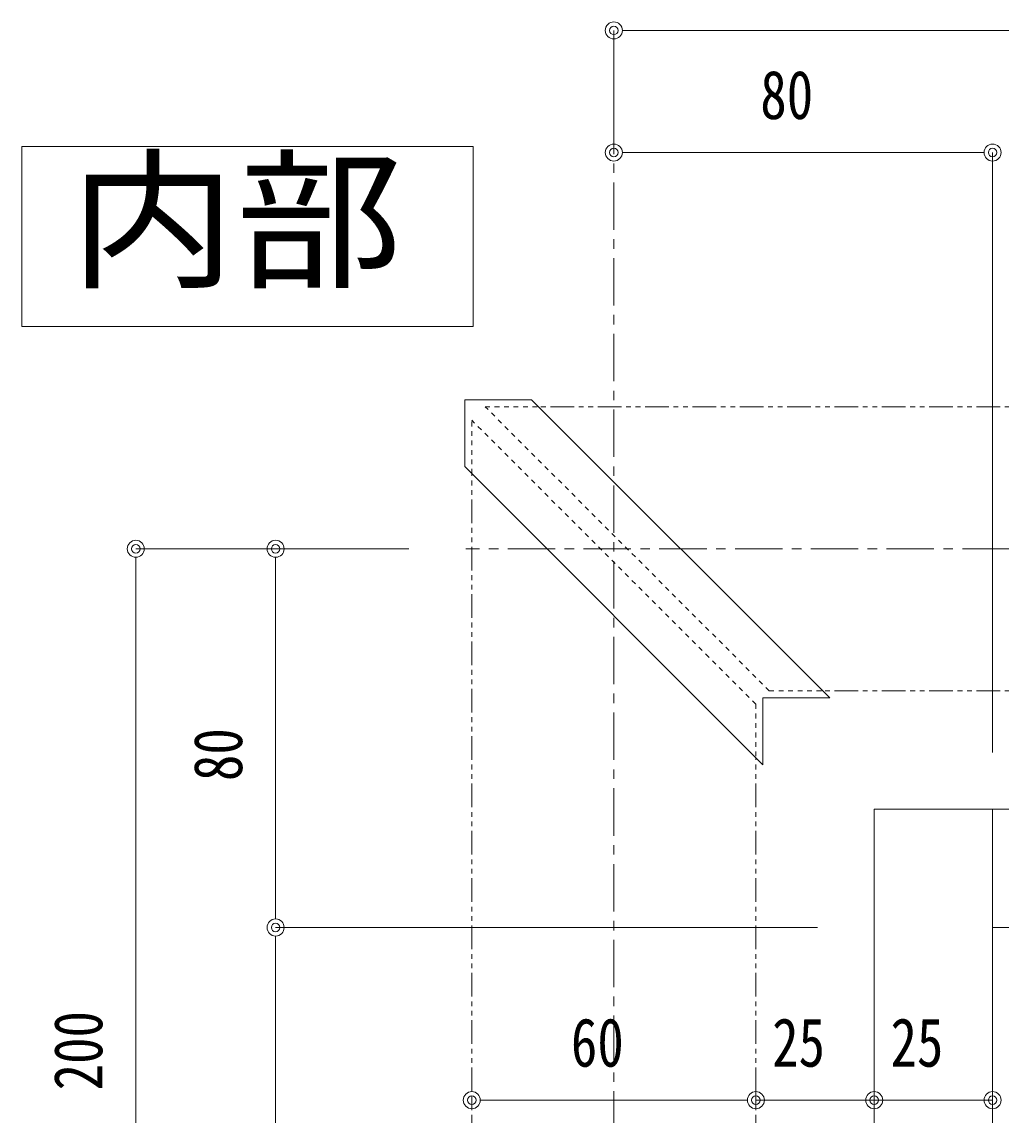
# Model space of a CAD drawing. Units: millimetres, scale not verified. Extents: x -1682 to 1682, y -1188 to 1188.
# Drawn here: x 939.2 to 1146, y 480.6 to 711.5 of the extents above; entities that cross this region are included whole.
import ezdxf
from ezdxf.enums import TextEntityAlignment as Align

# ---------------------------------------------------------------- set-up
doc = ezdxf.new("R2010")
doc.units = ezdxf.units.MM
doc.header["$LTSCALE"] = 8
for name, pattern in [('USER1', [2, 1.25, -0.25, 0.25, -0.25]), ('USER2', [1.25, 0.625, -0.125, 0.125, -0.125, 0.125, -0.125]), ('USER5', [0.25, 0.125, -0.125])]:
    doc.linetypes.add(name, pattern=pattern)
for name, color, linetype, lineweight in [('0-0_0', 7, 'Continuous', 18), ('0-7_3中心線', 2, 'USER1', 18), ('0-9_1手摺寸法', 3, 'Continuous', 18), ('0-B_P4-12', 7, 'Continuous', 18), ('1-0_CYAN', 4, 'Continuous', 18)]:
    doc.layers.add(name, color=color, linetype=linetype, lineweight=lineweight)
doc.styles.add('ＭＳ ゴシック', font='')
doc.styles.get('ＭＳ ゴシック').set_extended_font_data('MS Gothic')

msp = doc.modelspace()

# ---------------------------------------------------------------- linework, layer by layer
at = {"layer": '0-0_0'}
for p, q in [((1066.035, 709.73), (1067.835, 709.73)), ((1066.035, 683.927), (1067.835, 683.927)), ((1142.435, 683.927), (1140.635, 683.927)), ((963.274, 598.419), (963.274, 596.619)), ((992.808, 598.419), (992.808, 596.619)), ((992.808, 522.019), (992.808, 523.819)), ((992.808, 518.419), (992.808, 516.619)), ((1036.035, 483.743), (1037.835, 483.743)), ((1092.435, 483.743), (1090.635, 483.743)), ((1092.435, 483.743), (1090.635, 483.743)), ((1117.435, 483.743), (1115.635, 483.743)), ((1121.035, 483.743), (1122.835, 483.743))]:
    msp.add_line(p, q, dxfattribs=at)
at = {"layer": '0-0_0', "linetype": 'USER5'}
for p, q in [((1097.063, 570.219), (1037.063, 630.219)), ((1037.063, 630.219), (1048.377, 630.219)), ((1094.235, 567.39), (1034.235, 627.39)), ((1034.235, 616.076), (1034.235, 627.39)), ((1097.063, 570.219), (1108.377, 570.219)), ((1094.235, 567.39), (1094.235, 556.076))]:
    msp.add_line(p, q, dxfattribs=at)
at = {"layer": '0-0_0'}
for centre, radius in [((1064.235, 709.73), 1.8), ((1064.235, 709.73), 0.9), ((1064.235, 683.927), 1.8), ((1064.235, 683.927), 0.9), ((1144.235, 683.927), 1.8), ((1144.235, 683.927), 1.8), ((1144.235, 683.927), 0.9), ((1144.235, 683.927), 0.9), ((963.274, 600.219), 1.8), ((963.274, 600.219), 0.9), ((992.808, 600.219), 1.8), ((992.808, 600.219), 0.9), ((992.808, 520.219), 1.8), ((992.808, 520.219), 1.8), ((992.808, 520.219), 0.9), ((992.808, 520.219), 0.9), ((1034.235, 483.743), 1.8), ((1094.235, 483.743), 1.8), ((1094.235, 483.743), 1.8), ((1119.235, 483.743), 1.8), ((1119.235, 483.743), 1.8), ((1144.235, 483.743), 1.8), ((1034.235, 483.743), 0.9), ((1094.235, 483.743), 0.9), ((1094.235, 483.743), 0.9), ((1119.235, 483.743), 0.9), ((1119.235, 483.743), 0.9), ((1144.235, 483.743), 0.9)]:
    msp.add_circle(centre, radius, dxfattribs=at)
at = {"layer": '0-7_3中心線'}
for p, q in [((1064.235, 315.617), (1064.235, 709.73)), ((1355.844, 600.219), (1032.963, 600.219))]:
    msp.add_line(p, q, dxfattribs=at)
at = {"layer": '0-7_3中心線', "linetype": 'USER2'}
for p, q in [((1355.844, 630.219), (1048.377, 630.219)), ((1034.235, 315.617), (1034.235, 616.076)), ((1355.844, 570.219), (1108.377, 570.219)), ((1094.235, 315.617), (1094.235, 556.076))]:
    msp.add_line(p, q, dxfattribs=at)
at = {"layer": '0-9_1手摺寸法'}
for p, q in [((1064.235, 688.475), (1064.235, 709.73)), ((1067.835, 709.73), (1260.635, 709.73)), ((1064.235, 688.475), (1064.235, 683.927)), ((1067.835, 683.927), (1140.635, 683.927)), ((1144.235, 557.219), (1144.235, 683.927)), ((1144.235, 557.219), (1144.235, 683.927)), ((1020.963, 600.219), (963.274, 600.219)), ((1020.963, 600.219), (992.808, 600.219)), ((963.274, 596.619), (963.274, 403.819)), ((992.808, 523.819), (992.808, 596.619)), ((1119.235, 300.219), (1119.235, 545.219)), ((1119.235, 545.219), (1355.844, 545.219)), ((1144.235, 520.219), (1144.235, 545.219)), ((1107.235, 520.219), (992.808, 520.219)), ((1107.235, 520.219), (992.808, 520.219)), ((1144.235, 300.219), (1144.235, 520.219)), ((1144.235, 520.219), (1355.844, 520.219)), ((992.808, 516.619), (992.808, 403.819)), ((1094.235, 488.359), (1094.235, 483.743)), ((1119.235, 488.359), (1119.235, 483.743)), ((1119.235, 488.359), (1119.235, 483.743)), ((1144.235, 487.358), (1144.235, 483.743)), ((1034.235, 482.529), (1034.235, 483.743)), ((1090.635, 483.743), (1037.835, 483.743)), ((1090.635, 483.743), (1087.035, 483.743)), ((1094.235, 482.529), (1094.235, 483.743)), ((1094.235, 483.743), (1119.235, 483.743)), ((1115.635, 483.743), (1112.035, 483.743)), ((1119.235, 483.743), (1144.235, 483.743)), ((1122.835, 483.743), (1126.435, 483.743))]:
    msp.add_line(p, q, dxfattribs=at)
at = {"layer": '0-B_P4-12'}
msp.add_line((939.209, 685.182), (939.209, 647.172), dxfattribs=at)
msp.add_lwpolyline([(939.209, 647.172), (1034.535, 647.172), (1034.535, 685.182), (939.209, 685.182)], dxfattribs=at)
at = {"layer": '1-0_CYAN'}
for p, q in [((1109.877, 568.719), (1046.877, 631.719)), ((1095.735, 554.576), (1032.735, 617.576))]:
    msp.add_line(p, q, dxfattribs=at)
for points in [[(1046.877, 631.719), (1032.735, 631.719), (1032.735, 617.576)], [(1109.877, 568.719), (1095.735, 568.719), (1095.735, 554.576)]]:
    msp.add_lwpolyline(points, dxfattribs=at)

# ---------------------------------------------------------------- texts
at = {"layer": '0-9_1手摺寸法', "color": 7, "style": 'ＭＳ ゴシック', "width": 0.8}
for s, p in [('80', (1095.168, 687.927)), ('60', (1055.168, 487.743)), ('25', (1097.668, 487.743)), ('25', (1122.668, 487.743))]:
    msp.add_text(s, height=10.26, dxfattribs=at).set_placement(p, align=Align.BOTTOM_LEFT)
for s, p in [('80', (988.808, 551.152)), ('200', (959.274, 485.819))]:
    msp.add_text(s, height=10.26, rotation=90, dxfattribs=at).set_placement(p, align=Align.BOTTOM_LEFT)
at = {"layer": '0-B_P4-12', "style": 'ＭＳ ゴシック', "width": 1.1}
msp.add_text('内部', height=23.46, dxfattribs=at).set_placement((949.269, 650.804), align=Align.BOTTOM_LEFT)

doc.saveas('drawing.dxf')
